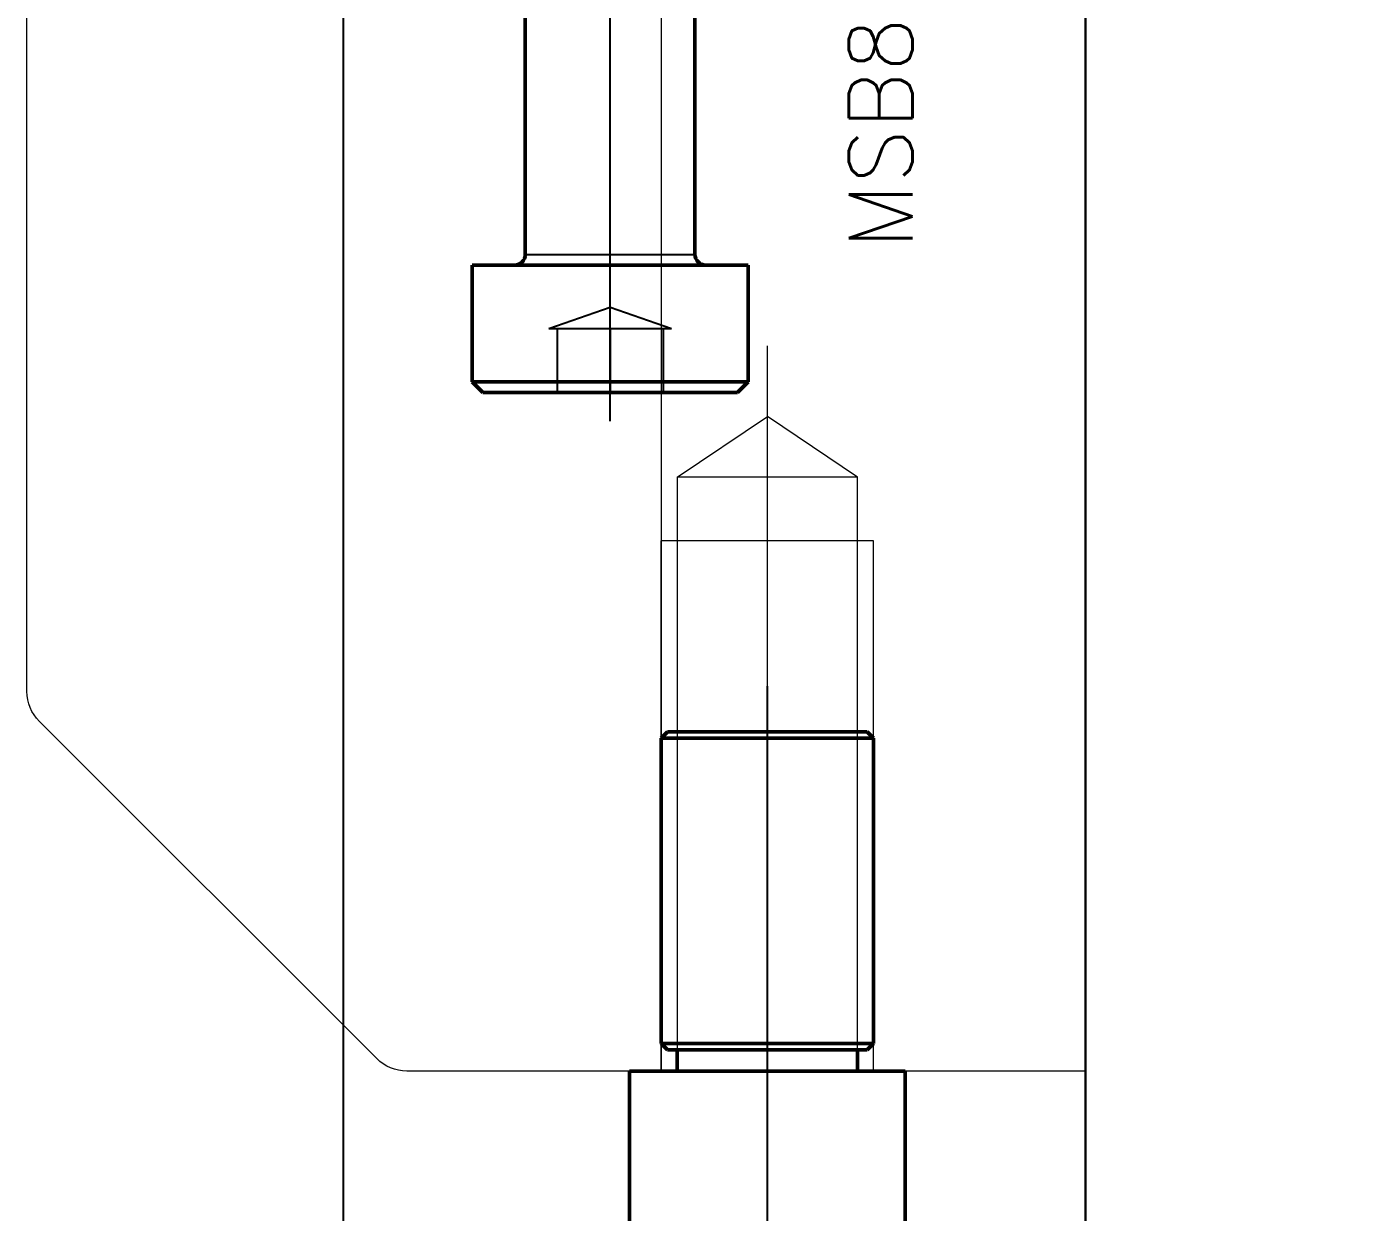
# Model space of a CAD drawing. Header units: millimetres. Extents: x 14989 to 15435, y 3971 to 4671.
# Drawn here: x 15275.2 to 15338.6, y 4091.5 to 4147.4 of the extents above; entities that cross this region are included whole.
import ezdxf

# ---------------------------------------------------------------- set-up
doc = ezdxf.new("R2010")
doc.units = ezdxf.units.MM
for name, pattern in [('CENTER', [0]), ('DASHED', [0]), ('DASHED2', [0])]:
    doc.linetypes.add(name, pattern=pattern)
for name, color, linetype in [('DIE', 7, 'Continuous'), ('DIE_P', 2, 'Continuous'), ('LB', 7, 'Continuous'), ('LP', 255, 'Continuous'), ('msm_CenterLine', 1, 'CENTER'), ('msm_DashLine', 8, 'DASHED2'), ('PH2', 7, 'Continuous')]:
    doc.layers.add(name, color=color, linetype=linetype)
doc.layers.add('msm_OutLine', color=7, linetype='Continuous', lineweight=50)
doc.layers.add('msm_ThinLine', color=7, linetype='Continuous', lineweight=15)
doc.styles.get("Standard").update_dxf_attribs({"font": 'txt.shx', "width": 0.85, "bigfont": 'ctxt.shx'})

# ---------------------------------------------------------------- blocks, each defined once
blk = doc.blocks.new('*u7579')
at = {"layer": 'msm_CenterLine'}
blk.add_line((-13.29079383865792, -36.90752426143445), (-13.29079383865792, 71.37527855914914), dxfattribs=at)
at = {"layer": 'msm_DashLine'}
for p, q in [((-8.290793838657919, 68.93387714885739), (-18.29079383865792, 68.93387714885739)), ((-18.29079383865792, 54.5338771488573), (-8.290793838657919, 54.5338771488573))]:
    blk.add_line(p, q, dxfattribs=at)
at = {"layer": 'msm_OutLine', "color": 100}
for p, q in [((-17.99079374329085, 69.23387724422446), (-18.29079345718856, 68.93387753032675)), ((-8.5907938386581, 69.23387714885712), (-17.99079383865819, 69.23387714885712)), ((-8.290794220127736, 68.93387753032675), (-8.590793934025442, 69.23387724422446)), ((-18.29079383865792, 54.53387638591767), (-18.29079383865792, 68.93387791179657)), ((-18.29079383865792, 68.93387714885739), (-8.290793838657919, 68.93387714885739)), ((-8.290793838657919, 68.93387791179657), (-8.290793838657919, 54.53387638591767)), ((-8.290793838657919, 54.5338771488573), (-18.29079383865792, 54.5338771488573)), ((-17.99079364792306, 54.23387714885712), (-18.29079383865792, 54.53387638591767)), ((-17.99079383865819, 54.23387714885712), (-8.5907938386581, 54.23387714885712)), ((-17.54079383865792, 53.23387714885712), (-17.54079383865792, 54.23387714885712)), ((-9.040793838657919, 54.23387714885712), (-9.040793838657919, 53.23387714885712)), ((-8.290793838657919, 54.53387638591767), (-8.590794029392782, 54.23387714885712)), ((-19.79079383865792, 53.23387714885712), (-6.790793838657919, 53.23387714885712)), ((-19.79079383865792, -24.26612285114288), (-19.79079383865792, 53.23387714885712)), ((-6.790793838657919, 53.23387714885712), (-6.790793838657919, -24.26612285114288))]:
    blk.add_line(p, q, dxfattribs=at)
blk = doc.blocks.new('*u7580')
at = {"layer": 'msm_CenterLine'}
blk.add_line((-1.998282431739426, -41.56768592493245), (-1.998282431739426, 26.13431333487642), dxfattribs=at)
at = {"layer": 'msm_DashLine'}
for p, q in [((-5.998282431739426, -33.71668629502892), (2.001717568260574, -33.71668629502892)), ((-1.998282431739426, -36.21668629502892), (-4.885033837863375, -37.21668631587454)), ((0.8884689743863419, -37.21668631587454), (-1.998282431739426, -36.21668629502892)), ((-4.498282431739426, -37.21668629502892), (-4.885033777687568, -37.21668629502892)), ((-1.998282431739426, -37.21668629502892), (-4.498282431739426, -37.21668629502892)), ((-4.498282431739426, -37.21668629502892), (-4.498282431739426, -40.21668629502892)), ((0.5017175682605739, -37.21668629502892), (-1.998282431739426, -37.21668629502892)), ((-1.998282431739426, -37.21668629502892), (-1.998282431739426, -40.21668629502892)), ((-1.998282431739426, -37.21668629502892), (-1.998282431739426, -40.21668629502892)), ((0.8884689142087154, -37.21668629502892), (0.5017175682605739, -37.21668629502892)), ((0.5017175682605739, -37.21668629502892), (0.5017175682605739, -40.21668629502892)), ((-8.498282431739426, -39.71668629502892), (4.501717568260574, -39.71668629502892))]:
    blk.add_line(p, q, dxfattribs=at)
at = {"layer": 'msm_OutLine', "color": 100}
for p, q in [((-5.998282431739426, -33.71668629502892), (-5.998282431739426, 15.78331370497108)), ((2.001717568260574, 15.78331370497108), (2.001717568260574, -33.71668629502892)), ((-8.498282431739426, -34.21668629502892), (4.501717568260574, -34.21668629502892)), ((-8.498282431739426, -39.71668629502892), (-8.498282431739426, -34.21668629502892)), ((4.501717568260574, -34.21668629502892), (4.501717568260574, -39.71668629502892)), ((4.501717568260574, -39.71668629502892), (-8.498282431739426, -39.71668629502892)), ((-7.998282431739426, -40.21668629502892), (-8.498282431739426, -39.71668629502892)), ((4.501717568260574, -39.71668629502892), (4.001717568260574, -40.21668629502892)), ((-7.998282431739426, -40.21668629502892), (4.001717568260574, -40.21668629502892))]:
    blk.add_line(p, q, dxfattribs=at)
for centre, start, end in [((-6.498282431739426, -33.71668629502892), 270, 0), ((2.501717568260574, -33.71668629502892), 180, 270)]:
    blk.add_arc(centre, 0.5, start, end, dxfattribs=at)
at = {"layer": 'msm_ThinLine', "color": 100}
blk.add_line((2.001717568260574, -33.71668629502892), (-5.998282431739426, -33.71668629502892), dxfattribs=at)
at = {"layer": 'msm_CenterLine', "color": 6}
blk.add_text('MSB8-50', height=3, rotation=90, dxfattribs=at).set_placement((12.25671571778003, -33.46168814550947))

msp = doc.modelspace()

# ---------------------------------------------------------------- linework, layer by layer
at = {"layer": 'DIE', "linetype": 'Continuous', "elevation": 3.85361692e-08, "flags": 128}
msp.add_lwpolyline([(15290.09239319547, 4580.532690021166), (15290.09239319547, 4060.532690021166), (15325.09239319547, 4060.532690021166), (15325.09239319547, 4580.532690021166)], close=True, dxfattribs=at)
at = {"layer": 'DIE_P', "lineweight": 15}
msp.add_line((15305.09239319547, 4163.185690031198, 3.85361692e-08), (15305.09239319547, 4098.185690011189, 3.85361692e-08), dxfattribs=at)
at = {"layer": 'DIE_P', "color": 4, "linetype": 'CENTER', "lineweight": 15}
msp.add_line((15310.09239319547, 4094.850626431944, 3.85361692e-08), (15310.09239319547, 4132.38395429519, 3.85361692e-08), dxfattribs=at)
at = {"layer": 'DIE_P', "color": 4, "linetype": 'Continuous', "lineweight": 15}
msp.add_line((15305.84239319547, 4126.183959765272, 3.85361692e-08), (15310.09239319547, 4129.050620961847, 3.85361692e-08), dxfattribs=at)
at = {"layer": 'DIE_P', "color": 4, "linetype": 'DASHED', "lineweight": 15}
for p, q in [((15314.34239319547, 4126.183959765272, 3.85361692e-08), (15310.09239319547, 4129.050620961847, 3.85361692e-08)), ((15305.84239319547, 4126.183959765272, 3.85361692e-08), (15305.84239319547, 4098.183959765272, 3.85361692e-08)), ((15314.34239319547, 4126.183959765272, 3.85361692e-08), (15305.84239319547, 4126.183959765272, 3.85361692e-08)), ((15314.34239319547, 4098.183959765272, 3.85361692e-08), (15314.34239319547, 4126.183959765272, 3.85361692e-08)), ((15315.09239319547, 4123.183959765272, 3.85361692e-08), (15305.09239319547, 4123.183959765272, 3.85361692e-08)), ((15305.09239319547, 4098.183959765272, 3.85361692e-08), (15305.09239319547, 4123.183959765272, 3.85361692e-08)), ((15315.09239319547, 4098.183959765272, 3.85361692e-08), (15315.09239319547, 4123.183959765272, 3.85361692e-08))]:
    msp.add_line(p, q, dxfattribs=at)
at = {"layer": 'DIE_P', "color": 2, "linetype": 'Continuous', "lineweight": 15, "elevation": 3.85361692e-08}
msp.add_lwpolyline([(15275.19239319548, 4163.185690031198), (15325.09239319547, 4163.185690031198), (15325.09239319547, 4098.185690011189), (15293.09188813208, 4098.185690011189, -0.1989123673796616), (15291.67767456971, 4098.771476448819), (15275.77817963311, 4114.670971385436, -0.1989123673796544), (15275.19239319548, 4116.085184947806)], format="xyb", close=True, dxfattribs=at)
at = {"layer": 'LB', "linetype": 'Continuous', "elevation": 3.85361692e-08, "flags": 128}
msp.add_lwpolyline([(15325.09239319547, 4580.532690021166), (15325.09239319547, 4060.532690021166), (15345.09239319547, 4060.532690021166), (15345.09239319547, 4580.532690021166)], close=True, dxfattribs=at)

# ---------------------------------------------------------------- block references
at = {"layer": 'LP', "lineweight": 15}
msp.add_blockref('*u7579', (15323.38318703414, 4044.950082616415, 3.85361692e-08), dxfattribs=at)
at = {"layer": 'PH2', "color": 8, "linetype": 'Continuous', "lineweight": 15}
msp.add_blockref('*u7580', (15304.67850650196, 4170.400646080307), dxfattribs=at)

doc.saveas('drawing.dxf')
